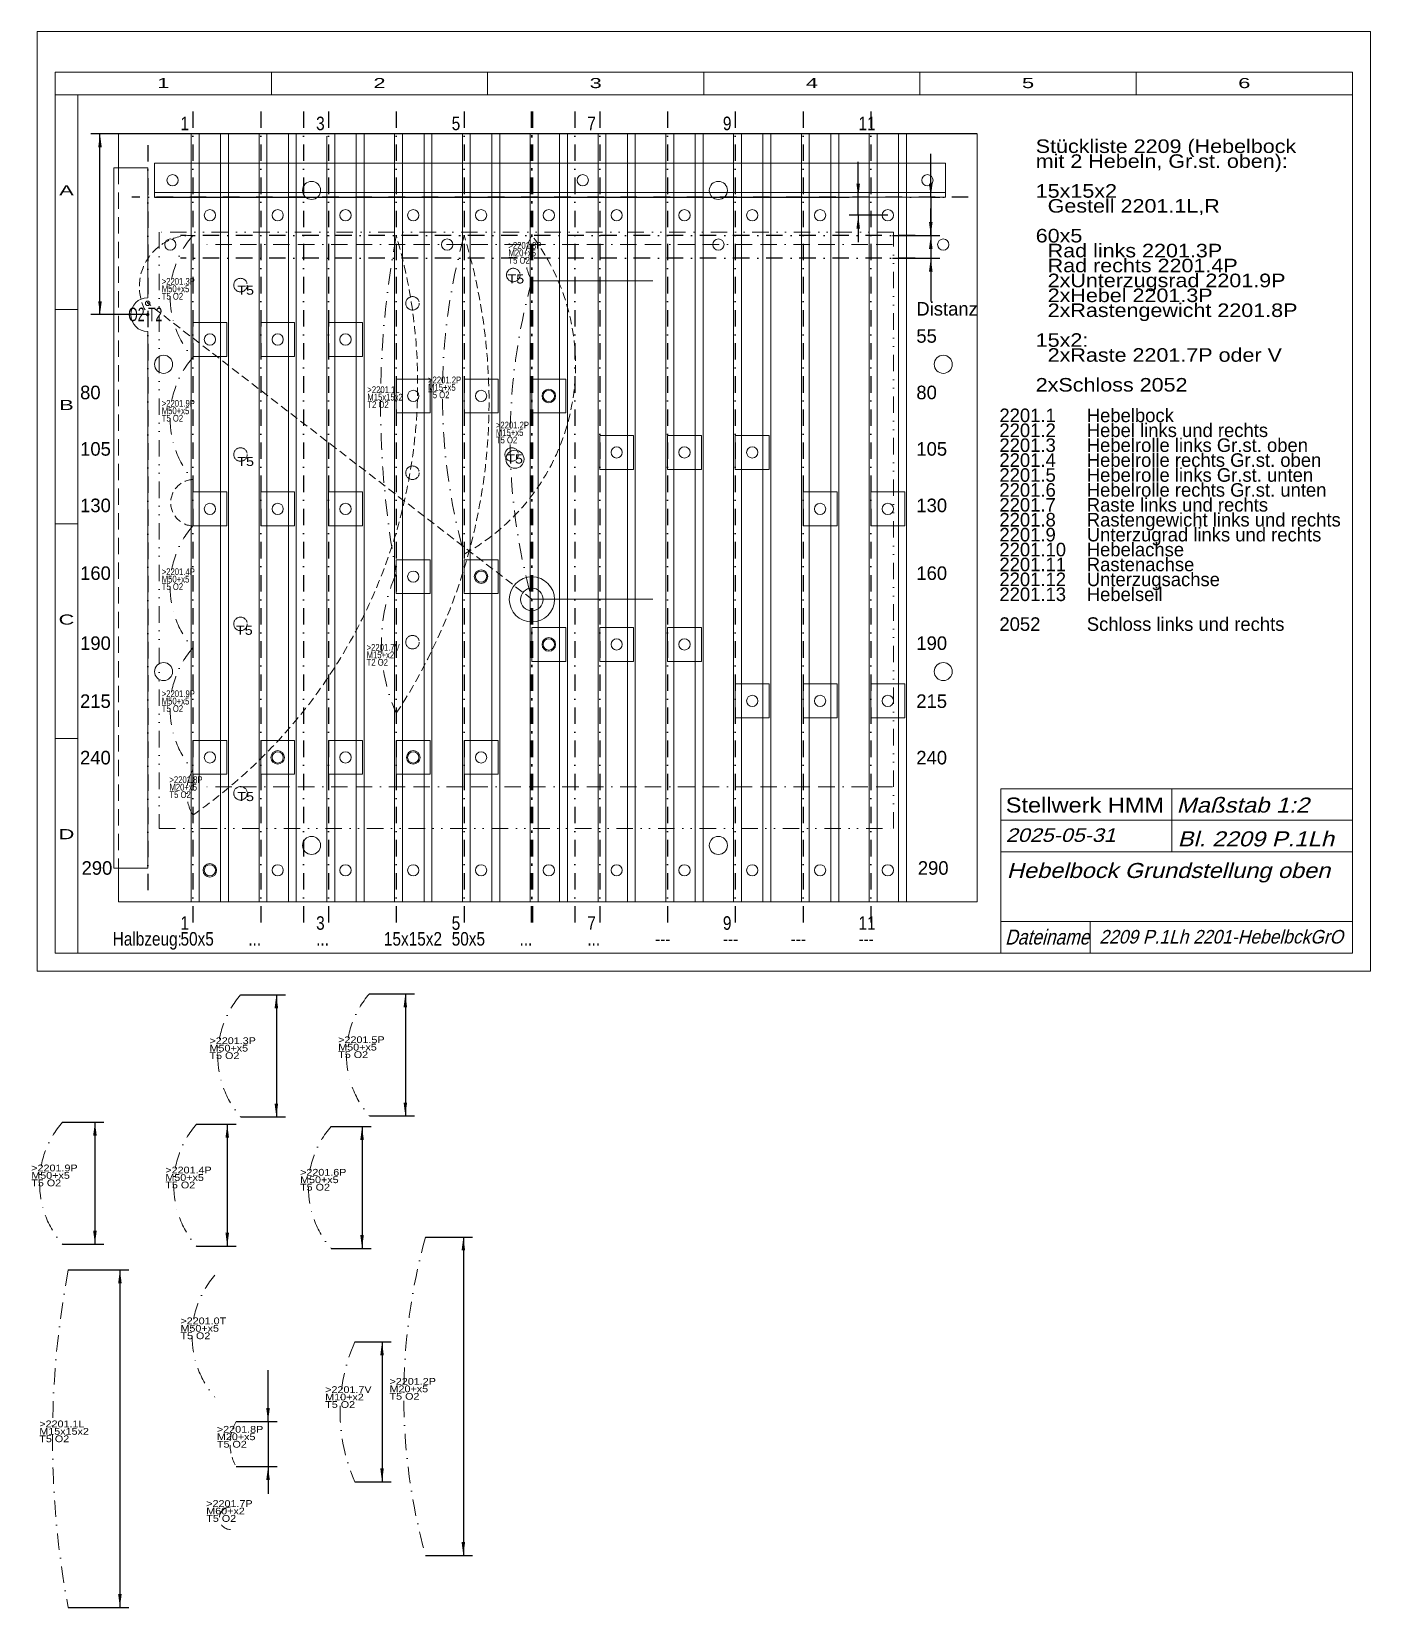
# Model space of a CAD drawing. Extents: x 0 to 592, y -280 to 418.
import ezdxf
from ezdxf.enums import TextEntityAlignment as Align

# ---------------------------------------------------------------- set-up
doc = ezdxf.new("R2010")
doc.units = 0
doc.header["$LTSCALE"] = 14.561408
for name, pattern in [('BORDER', [1.75, 0.5, -0.25, 0.5, -0.25, 0, -0.25]), ('DASHDOT', [1, 0.5, -0.25, 0, -0.25]), ('DASHED', [0.75, 0.5, -0.25]), ('DIVIDE', [1.25, 0.5, -0.25, 0, -0.25, 0, -0.25]), ('HIDDEN', [0.375, 0.25, -0.125]), ('PHANTOM', [2.5, 1.25, -0.25, 0.25, -0.25, 0.25, -0.25])]:
    doc.linetypes.add(name, pattern=pattern)
for name, color, linetype, lineweight in [('2201___ HEBELBOCK', 190, 'DASHDOT', 0), ('2209_1L', 30, 'CONTINUOUS', 13), ('2209___ HEBELBOCK GESAMT', 230, 'CONTINUOUS', 13), ('2913_1 AUFSPANNPLATTE', 7, 'CONTINUOUS', 18), ('2919__ FRÄSE - MITTENAUFSPANNUNG', 7, 'CONTINUOUS', 0), ('___ 8901_2P', 54, 'CONTINUOUS', 13), ('_TEMP', 7, 'CONTINUOUS', 50), ('BEMASSUNG', 7, 'CONTINUOUS', 25), ('BESCHRIFTUNG', 7, 'CONTINUOUS', 25), ('HILFSLINIEN', 3, 'CONTINUOUS', 0), ('MASSGRENZEN', 172, 'CONTINUOUS', 25), ('MASSLINIEN', 172, 'CONTINUOUS', 25), ('MASSTEXTE', 212, 'CONTINUOUS', 25), ('MITTELLINIEN', 5, 'DASHDOT', 25), ('STANDARD', 7, 'CONTINUOUS', 0)]:
    doc.layers.add(name, color=color, linetype=linetype, lineweight=lineweight)
doc.styles.add('Arial', font='arial.ttf')

# ---------------------------------------------------------------- blocks, each defined once
blk = doc.blocks.new('D364641280')
at = {"layer": 'MASSGRENZEN'}
for points in [[(365.33, 344.67), (364.55, 350.61), (366.11, 350.61)], [(365.33, 336.67), (366.11, 330.72), (364.55, 330.72)]]:
    blk.add_solid(points, dxfattribs=at)
at = {"layer": 'MASSLINIEN', "color": 172}
for p, q in [((365.33, 344.67), (365.33, 360.27)), ((53.95, 344.67), (361.33, 344.67)), ((365.33, 336.67), (365.33, 344.67)), ((378.45, 336.67), (361.33, 336.67)), ((365.33, 336.67), (365.33, 324.68))]:
    blk.add_line(p, q, dxfattribs=at)
blk = doc.blocks.new('D364641024')
at = {"layer": 'MASSGRENZEN'}
for points in [[(29.83, 372.67), (30.61, 366.72), (29.05, 366.72)], [(29.83, 292.67), (29.05, 298.61), (30.61, 298.61)]]:
    blk.add_solid(points, dxfattribs=at)
at = {"layer": 'MASSLINIEN', "color": 172}
for p, q in [((417.95, 372.67), (25.83, 372.67)), ((29.83, 292.67), (29.83, 372.67)), ((50.95, 292.67), (25.83, 292.67))]:
    blk.add_line(p, q, dxfattribs=at)
blk = doc.blocks.new('D364640512')
at = {"layer": 'MASSGRENZEN'}
for points in [[(397.44, 344.67), (396.66, 350.61), (398.23, 350.61)], [(397.44, 327.67), (398.23, 321.72), (396.66, 321.72)]]:
    blk.add_solid(points, dxfattribs=at)
at = {"layer": 'MASSLINIEN', "color": 172}
for p, q in [((397.44, 344.67), (397.44, 363.8)), ((397.44, 344.67), (397.44, 327.67)), ((397.44, 344.67), (401.44, 344.67)), ((380.5, 327.67), (401.44, 327.67)), ((397.44, 327.67), (397.44, 315.68))]:
    blk.add_line(p, q, dxfattribs=at)
blk = doc.blocks.new('D364647680')
at = {"layer": 'MASSGRENZEN'}
for points in [[(397.44, 327.67), (396.66, 333.61), (398.23, 333.61)], [(397.44, 317.67), (398.23, 311.72), (396.66, 311.72)]]:
    blk.add_solid(points, dxfattribs=at)
at = {"layer": 'MASSLINIEN', "color": 172}
for p, q in [((397.44, 327.67), (397.44, 339.65)), ((380.5, 327.67), (401.44, 327.67)), ((397.44, 327.67), (397.44, 317.67)), ((380.5, 317.67), (401.44, 317.67)), ((397.44, 317.67), (397.44, 298.53))]:
    blk.add_line(p, q, dxfattribs=at)
blk = doc.blocks.new('D364648704')
at = {"layer": 'MASSGRENZEN'}
for points in [[(107.87, -8.5), (108.65, -14.45), (107.08, -14.45)], [(107.87, -62.5), (107.08, -56.56), (108.65, -56.56)]]:
    blk.add_solid(points, dxfattribs=at)
at = {"layer": 'MASSLINIEN', "color": 172}
for p, q in [((92.08, -8.5), (111.87, -8.5)), ((107.87, -8.5), (107.87, -62.5)), ((92.08, -62.5), (111.87, -62.5))]:
    blk.add_line(p, q, dxfattribs=at)
blk = doc.blocks.new('D364635904')
at = {"layer": 'MASSGRENZEN'}
for points in [[(164.94, -8.06), (165.72, -14.01), (164.16, -14.01)], [(164.94, -62.06), (164.16, -56.12), (165.72, -56.12)]]:
    blk.add_solid(points, dxfattribs=at)
at = {"layer": 'MASSLINIEN', "color": 172}
for p, q in [((149.04, -8.06), (168.94, -8.06)), ((164.94, -8.06), (164.94, -62.06)), ((149.04, -62.06), (168.94, -62.06))]:
    blk.add_line(p, q, dxfattribs=at)
blk = doc.blocks.new('D364636160')
at = {"layer": 'MASSGRENZEN'}
for points in [[(27.59, -64.83), (28.38, -70.78), (26.81, -70.78)], [(27.59, -118.83), (26.81, -112.88), (28.38, -112.88)]]:
    blk.add_solid(points, dxfattribs=at)
at = {"layer": 'MASSLINIEN', "color": 172}
for p, q in [((13.22, -64.83), (31.59, -64.83)), ((27.59, -64.83), (27.59, -118.83)), ((13.22, -118.83), (31.59, -118.83))]:
    blk.add_line(p, q, dxfattribs=at)
blk = doc.blocks.new('D364636416')
at = {"layer": 'MASSGRENZEN'}
for points in [[(86.14, -65.76), (86.92, -71.71), (85.36, -71.71)], [(86.14, -119.76), (85.36, -113.81), (86.92, -113.81)]]:
    blk.add_solid(points, dxfattribs=at)
at = {"layer": 'MASSLINIEN', "color": 172}
for p, q in [((72.54, -65.76), (90.14, -65.76)), ((86.14, -65.76), (86.14, -119.76)), ((72.54, -119.76), (90.14, -119.76))]:
    blk.add_line(p, q, dxfattribs=at)
blk = doc.blocks.new('D364636672')
at = {"layer": 'MASSGRENZEN'}
for points in [[(145.79, -66.74), (146.58, -72.69), (145.01, -72.69)], [(145.79, -120.74), (145.01, -114.79), (146.58, -114.79)]]:
    blk.add_solid(points, dxfattribs=at)
at = {"layer": 'MASSLINIEN', "color": 172}
for p, q in [((132.16, -66.74), (149.79, -66.74)), ((145.79, -66.74), (145.79, -120.74)), ((132.16, -120.74), (149.79, -120.74))]:
    blk.add_line(p, q, dxfattribs=at)
blk = doc.blocks.new('D364636928')
at = {"layer": 'MASSGRENZEN'}
for points in [[(38.64, -130.17), (39.42, -136.12), (37.86, -136.12)], [(38.64, -279.67), (37.86, -273.72), (39.42, -273.72)]]:
    blk.add_solid(points, dxfattribs=at)
at = {"layer": 'MASSLINIEN', "color": 172}
for p, q in [((15.79, -130.17), (42.64, -130.17)), ((38.64, -130.17), (38.64, -279.67)), ((15.79, -279.67), (42.64, -279.67))]:
    blk.add_line(p, q, dxfattribs=at)
blk = doc.blocks.new('D364637184')
at = {"layer": 'MASSGRENZEN'}
for points in [[(104.18, -197.33), (103.4, -191.38), (104.97, -191.38)], [(104.18, -217.33), (104.97, -223.28), (103.4, -223.28)]]:
    blk.add_solid(points, dxfattribs=at)
at = {"layer": 'MASSLINIEN', "color": 172}
for p, q in [((104.18, -197.33), (104.18, -174.67)), ((90.13, -197.33), (108.18, -197.33)), ((104.18, -197.33), (104.18, -217.33)), ((90.13, -217.33), (108.18, -217.33)), ((104.18, -217.33), (104.18, -229.31))]:
    blk.add_line(p, q, dxfattribs=at)
blk = doc.blocks.new('D364637440')
at = {"layer": 'MASSGRENZEN'}
for points in [[(154.63, -162.06), (155.41, -168.01), (153.85, -168.01)], [(154.63, -224.06), (153.85, -218.11), (155.41, -218.11)]]:
    blk.add_solid(points, dxfattribs=at)
at = {"layer": 'MASSLINIEN', "color": 172}
for p, q in [((142.63, -162.06), (158.63, -162.06)), ((154.63, -162.06), (154.63, -224.06)), ((142.63, -224.06), (158.63, -224.06))]:
    blk.add_line(p, q, dxfattribs=at)
blk = doc.blocks.new('D364637696')
at = {"layer": 'MASSGRENZEN'}
for points in [[(190.61, -115.68), (191.39, -121.63), (189.83, -121.63)], [(190.61, -256.68), (189.83, -250.73), (191.39, -250.73)]]:
    blk.add_solid(points, dxfattribs=at)
at = {"layer": 'MASSLINIEN', "color": 172}
for p, q in [((173.9, -115.68), (194.61, -115.68)), ((190.61, -115.68), (190.61, -256.68)), ((173.9, -256.68), (194.61, -256.68))]:
    blk.add_line(p, q, dxfattribs=at)

msp = doc.modelspace()

# ---------------------------------------------------------------- linework, layer by layer
at = {"layer": '2201___ HEBELBOCK'}
for centre, radius, start, end in [((123.02, -35.5), 41.07, 138.89603, 221.10397), ((179.98, -35.06), 41.07, 138.89603, 221.10397), ((44.17, -91.83), 41.07, 138.89603, 221.10397), ((103.49, -92.76), 41.07, 138.89603, 221.10397), ((163.1, -93.74), 41.07, 138.89603, 221.10397), ((111.65, -159.52), 41.07, 138.89603, 221.10397), ((212.4, -193.06), 76.34, 156.04255, 203.95745)]:
    msp.add_arc(centre, radius, start, end, dxfattribs=at)
at = {"layer": '2201___ HEBELBOCK', "linetype": 'DASHDOT'}
for centre, radius, start, end in [((427.65, -186.18), 263.36, 164.47308, 195.52692), ((412.46, -204.92), 403.65, 169.32813, 190.67187)]:
    msp.add_arc(centre, radius, start, end, dxfattribs=at)
at = {"layer": '2201___ HEBELBOCK', "linetype": 'HIDDEN'}
msp.add_arc((107.05, -207.33), 19.66, 149.41815, 210.58185, dxfattribs=at)
at = {"layer": '2201___ HEBELBOCK', "linetype": 'DASHED'}
msp.add_arc((87.68, -240.18), 5, 91.13198, 268.86802, dxfattribs=at)
at = {"layer": '2209_1L', "linetype": 'HIDDEN'}
msp.add_line((220.95, 166.67), (50.95, 297.67), dxfattribs=at)
at = {"layer": '2209_1L', "linetype": 'PHANTOM'}
for centre, radius in [((92, 305.74), 3), ((212.71, 310.21), 3), ((168.1, 297.67), 3), ((50.95, 297.67), 1), ((50.95, 292.67), 0.5), ((92, 230.75), 3), ((212, 230.75), 3), ((168.1, 222.67), 3), ((92, 155.75), 3), ((168.1, 147.68), 3), ((92, 80.76), 3)]:
    msp.add_circle(centre, radius, dxfattribs=at)
at = {"layer": '2209_1L', "linetype": 'HIDDEN'}
for centre, radius, start, end in [((69.89, 305.06), 22.63, 87.31265, 213.19758), ((-62.65, 262.05), 233.02, 304.98122, 376.35494), ((-49.96, 253.96), 251.93, 326.84166, 377.01193), ((144.95, 270.14), 95.31, 298.8553, 397.12175), ((71.4, 209.39), 10.28, 92.51836, 267.48164)]:
    msp.add_arc(centre, radius, start, end, dxfattribs=at)
at = {"layer": '2209_1L', "linetype": 'DASHDOT'}
for centre, radius, start, end in [((101.89, 300.67), 41.07, 138.89603, 221.10397), ((557.62, 252.92), 403.65, 169.32813, 190.67187), ((444.7, 257.17), 263.36, 164.47308, 195.52692), ((237.87, 317.67), 19.66, 149.41815, 210.58185), ((474.54, 237.17), 263.21, 164.46368, 195.53632), ((101.89, 246.67), 41.07, 138.89603, 221.10397), ((101.89, 172.12), 41.07, 138.89603, 221.10397), ((230.71, 147.17), 76.34, 156.04255, 203.95745), ((101.89, 118.12), 41.07, 138.89603, 221.10397), ((87.87, 81.12), 19.66, 149.41815, 210.58185)]:
    msp.add_arc(centre, radius, start, end, dxfattribs=at)
at = {"layer": '2209___ HEBELBOCK GESAMT'}
for centre in [(228.45, 256.67), (198.45, 176.67), (228.45, 146.67), (108.45, 96.67), (168.45, 96.67), (78.45, 46.67)]:
    msp.add_circle(centre, 3, dxfattribs=at)
at = {"layer": '2913_1 AUFSPANNPLATTE', "color": 8}
for p, q in [((417.95, 372.67), (37.95, 372.67)), ((37.95, 372.67), (37.95, 357.67)), ((70.2, 372.67), (70.2, 32.67)), ((73.7, 372.67), (73.7, 32.67)), ((83.2, 372.67), (83.2, 32.67)), ((86.7, 372.67), (86.7, 32.67)), ((100.2, 372.67), (100.2, 32.67)), ((103.7, 372.67), (103.7, 32.67)), ((113.2, 372.67), (113.2, 32.67)), ((116.7, 372.67), (116.7, 32.67)), ((130.2, 371.67), (130.2, 32.67)), ((133.7, 372.67), (133.7, 32.67)), ((143.2, 372.67), (143.2, 32.67)), ((146.7, 372.67), (146.7, 32.67)), ((160.2, 372.67), (160.2, 32.67)), ((163.7, 372.67), (163.7, 32.67)), ((173.2, 372.67), (173.2, 32.67)), ((176.7, 372.67), (176.7, 32.67)), ((190.2, 372.67), (190.2, 32.67)), ((193.7, 372.67), (193.7, 32.67)), ((203.2, 372.67), (203.2, 32.67)), ((206.7, 372.67), (206.7, 32.67)), ((220.2, 372.67), (220.2, 32.67)), ((223.7, 372.67), (223.7, 32.67)), ((233.2, 372.67), (233.2, 32.67)), ((236.7, 372.67), (236.7, 32.67)), ((250.2, 372.67), (250.2, 32.67)), ((253.7, 372.67), (253.7, 32.67)), ((263.2, 372.67), (263.2, 32.67)), ((266.7, 372.67), (266.7, 32.67)), ((280.2, 372.67), (280.2, 32.67)), ((283.7, 372.67), (283.7, 32.67)), ((293.2, 372.67), (293.2, 32.67)), ((296.7, 372.67), (296.7, 32.67)), ((310.2, 372.67), (310.2, 32.67)), ((313.7, 372.67), (313.7, 32.67)), ((323.2, 372.67), (323.2, 32.67)), ((326.7, 372.67), (326.7, 32.67)), ((340.2, 372.67), (340.2, 32.67)), ((343.7, 372.67), (343.7, 32.67)), ((353.2, 372.67), (353.2, 32.67)), ((356.7, 372.67), (356.7, 32.67)), ((370.2, 372.67), (370.2, 32.67)), ((373.7, 372.67), (373.7, 32.67)), ((383.2, 372.67), (383.2, 32.67)), ((386.7, 372.67), (386.7, 32.67)), ((417.95, 32.67), (417.95, 372.67)), ((35.95, 357.67), (35.95, 47.67)), ((35.95, 357.67), (50.95, 357.67)), ((50.95, 357.67), (50.95, 300.17)), ((403.95, 359.67), (53.95, 359.67)), ((53.95, 344.67), (53.95, 359.67)), ((403.95, 344.67), (403.95, 359.67)), ((403.95, 346.67), (53.95, 346.67)), ((403.95, 344.67), (53.95, 344.67)), ((50.95, 285.17), (50.95, 47.67)), ((35.95, 47.67), (50.95, 47.67)), ((37.95, 47.67), (37.95, 32.67)), ((37.95, 32.67), (417.95, 32.67))]:
    msp.add_line(p, q, dxfattribs=at)
at = {"layer": '2913_1 AUFSPANNPLATTE', "color": 8, "linetype": 'DASHED'}
msp.add_line((37.95, 357.67), (37.95, 47.67), dxfattribs=at)
at = {"layer": '2913_1 AUFSPANNPLATTE', "color": 8, "linetype": 'BORDER'}
for p, q in [((380.5, 323.67), (75.5, 323.67)), ((380.5, 83.67), (75.5, 83.67))]:
    msp.add_line(p, q, dxfattribs=at)
at = {"layer": '2913_1 AUFSPANNPLATTE', "color": 8}
for centre, radius in [((61.95, 352.17), 2.5), ((123.45, 347.67), 4), ((243.45, 352.17), 2.5), ((303.45, 347.67), 4), ((395.95, 352.17), 2.5), ((78.45, 336.67), 2.5), ((78.45, 336.67), 2.5), ((108.45, 336.67), 2.5), ((108.45, 336.67), 2.5), ((138.45, 336.67), 2.5), ((138.45, 336.67), 2.5), ((168.45, 336.67), 2.5), ((168.45, 336.67), 2.5), ((198.45, 336.67), 2.5), ((198.45, 336.67), 2.5), ((228.45, 336.67), 2.5), ((228.45, 336.67), 2.5), ((258.45, 336.67), 2.5), ((258.45, 336.67), 2.5), ((288.45, 336.67), 2.5), ((288.45, 336.67), 2.5), ((318.45, 336.67), 2.5), ((318.45, 336.67), 2.5), ((348.45, 336.67), 2.5), ((348.45, 336.67), 2.5), ((378.45, 336.67), 2.5), ((378.45, 336.67), 2.5), ((60.95, 323.67), 2.5), ((183.45, 323.67), 2.5), ((303.45, 323.67), 2.5), ((402.95, 323.67), 2.5), ((78.45, 281.67), 2.5), ((78.45, 281.67), 2.5), ((108.45, 281.67), 2.5), ((108.45, 281.67), 2.5), ((138.45, 281.67), 2.5), ((138.45, 281.67), 2.5), ((57.97, 270.67), 4), ((402.95, 270.67), 4), ((168.45, 256.67), 2.5), ((168.45, 256.67), 2.5), ((198.45, 256.67), 2.5), ((198.45, 256.67), 2.5), ((228.45, 256.67), 2.5), ((228.45, 256.67), 2.5), ((213.45, 228.67), 4), ((258.45, 231.67), 2.5), ((258.45, 231.67), 2.5), ((288.45, 231.67), 2.5), ((288.45, 231.67), 2.5), ((318.45, 231.67), 2.5), ((318.45, 231.67), 2.5), ((78.45, 206.67), 2.5), ((78.45, 206.67), 2.5), ((108.45, 206.67), 2.5), ((108.45, 206.67), 2.5), ((138.45, 206.67), 2.5), ((138.45, 206.67), 2.5), ((348.45, 206.67), 2.5), ((348.45, 206.67), 2.5), ((378.45, 206.67), 2.5), ((378.45, 206.67), 2.5), ((168.45, 176.67), 2.5), ((168.45, 176.67), 2.5), ((198.45, 176.67), 2.5), ((198.45, 176.67), 2.5), ((228.45, 146.67), 2.5), ((228.45, 146.67), 2.5), ((258.45, 146.67), 2.5), ((258.45, 146.67), 2.5), ((288.45, 146.67), 2.5), ((288.45, 146.67), 2.5), ((57.97, 134.67), 4), ((402.95, 134.67), 4), ((318.45, 121.67), 2.5), ((318.45, 121.67), 2.5), ((348.45, 121.67), 2.5), ((348.45, 121.67), 2.5), ((378.45, 121.67), 2.5), ((378.45, 121.67), 2.5), ((78.45, 96.67), 2.5), ((78.45, 96.67), 2.5), ((108.45, 96.67), 2.5), ((108.45, 96.67), 2.5), ((138.45, 96.67), 2.5), ((138.45, 96.67), 2.5), ((168.45, 96.67), 2.5), ((168.45, 96.67), 2.5), ((198.45, 96.67), 2.5), ((198.45, 96.67), 2.5), ((123.45, 57.67), 4), ((303.45, 57.67), 4), ((78.45, 46.67), 2.5), ((78.45, 46.67), 2.5), ((108.45, 46.67), 2.5), ((108.45, 46.67), 2.5), ((138.45, 46.67), 2.5), ((138.45, 46.67), 2.5), ((168.45, 46.67), 2.5), ((168.45, 46.67), 2.5), ((198.45, 46.67), 2.5), ((198.45, 46.67), 2.5), ((228.45, 46.67), 2.5), ((228.45, 46.67), 2.5), ((258.45, 46.67), 2.5), ((258.45, 46.67), 2.5), ((288.45, 46.67), 2.5), ((288.45, 46.67), 2.5), ((318.45, 46.67), 2.5), ((318.45, 46.67), 2.5), ((348.45, 46.67), 2.5), ((348.45, 46.67), 2.5), ((378.45, 46.67), 2.5), ((378.45, 46.67), 2.5)]:
    msp.add_circle(centre, radius, dxfattribs=at)
msp.add_arc((50.95, 292.67), 7.5, 90, 270, dxfattribs=at)
at = {"layer": '2919__ FRÄSE - MITTENAUFSPANNUNG', "color": 252}
for p, q in [((70.95, 289.17), (85.95, 289.17)), ((70.95, 274.17), (70.95, 289.17)), ((85.95, 289.17), (85.95, 274.17)), ((100.95, 274.17), (100.95, 289.17)), ((100.95, 289.17), (115.95, 289.17)), ((115.95, 289.17), (115.95, 274.17)), ((130.95, 274.17), (130.95, 289.17)), ((130.95, 289.17), (145.95, 289.17)), ((145.95, 289.17), (145.95, 274.17)), ((85.95, 274.17), (70.95, 274.17)), ((115.95, 274.17), (100.95, 274.17)), ((145.95, 274.17), (130.95, 274.17)), ((160.95, 249.17), (160.95, 264.17)), ((160.95, 264.17), (175.95, 264.17)), ((175.95, 264.17), (175.95, 249.17)), ((190.95, 249.17), (190.95, 264.17)), ((190.95, 264.17), (205.95, 264.17)), ((205.95, 264.17), (205.95, 249.17)), ((220.95, 264.17), (235.95, 264.17)), ((220.95, 249.17), (220.95, 264.17)), ((235.95, 264.17), (235.95, 249.17)), ((175.95, 249.17), (160.95, 249.17)), ((205.95, 249.17), (190.95, 249.17)), ((235.95, 249.17), (220.95, 249.17)), ((250.95, 224.17), (250.95, 239.17)), ((250.95, 239.17), (265.95, 239.17)), ((265.95, 239.17), (265.95, 224.17)), ((280.95, 224.17), (280.95, 239.17)), ((280.95, 239.17), (295.95, 239.17)), ((295.95, 239.17), (295.95, 224.17)), ((310.95, 239.17), (325.95, 239.17)), ((310.95, 224.17), (310.95, 239.17)), ((325.95, 239.17), (325.95, 224.17)), ((265.95, 224.17), (250.95, 224.17)), ((295.95, 224.17), (280.95, 224.17)), ((325.95, 224.17), (310.95, 224.17)), ((70.95, 199.17), (70.95, 214.17)), ((70.95, 214.17), (85.95, 214.17)), ((85.95, 214.17), (85.95, 199.17)), ((100.95, 199.17), (100.95, 214.17)), ((100.95, 214.17), (115.95, 214.17)), ((115.95, 214.17), (115.95, 199.17)), ((130.95, 214.17), (145.95, 214.17)), ((130.95, 199.17), (130.95, 214.17)), ((145.95, 214.17), (145.95, 199.17)), ((340.95, 199.17), (340.95, 214.17)), ((340.95, 214.17), (355.95, 214.17)), ((355.95, 214.17), (355.95, 199.17)), ((370.95, 199.17), (370.95, 214.17)), ((370.95, 214.17), (385.95, 214.17)), ((385.95, 214.17), (385.95, 199.17)), ((85.95, 199.17), (70.95, 199.17)), ((115.95, 199.17), (100.95, 199.17)), ((145.95, 199.17), (130.95, 199.17)), ((355.95, 199.17), (340.95, 199.17)), ((385.95, 199.17), (370.95, 199.17)), ((160.95, 169.17), (160.95, 184.17)), ((160.95, 184.17), (175.95, 184.17)), ((175.95, 184.17), (175.95, 169.17)), ((190.95, 169.17), (190.95, 184.17)), ((190.95, 184.17), (205.95, 184.17)), ((205.95, 184.17), (205.95, 169.17)), ((175.95, 169.17), (160.95, 169.17)), ((205.95, 169.17), (190.95, 169.17)), ((220.95, 139.17), (220.95, 154.17)), ((220.95, 154.17), (235.95, 154.17)), ((235.95, 154.17), (235.95, 139.17)), ((250.95, 139.17), (250.95, 154.17)), ((250.95, 154.17), (265.95, 154.17)), ((265.95, 154.17), (265.95, 139.17)), ((280.95, 154.17), (295.95, 154.17)), ((280.95, 139.17), (280.95, 154.17)), ((295.95, 154.17), (295.95, 139.17)), ((235.95, 139.17), (220.95, 139.17)), ((265.95, 139.17), (250.95, 139.17)), ((295.95, 139.17), (280.95, 139.17)), ((310.95, 114.17), (310.95, 129.17)), ((310.95, 129.17), (325.95, 129.17)), ((325.95, 129.17), (325.95, 114.17)), ((340.95, 114.17), (340.95, 129.17)), ((340.95, 129.17), (355.95, 129.17)), ((355.95, 129.17), (355.95, 114.17)), ((370.95, 129.17), (385.95, 129.17)), ((370.95, 114.17), (370.95, 129.17)), ((385.95, 129.17), (385.95, 114.17)), ((325.95, 114.17), (310.95, 114.17)), ((355.95, 114.17), (340.95, 114.17)), ((385.95, 114.17), (370.95, 114.17)), ((70.95, 89.17), (70.95, 104.17)), ((70.95, 104.17), (85.95, 104.17)), ((85.95, 104.17), (85.95, 89.17)), ((100.95, 89.17), (100.95, 104.17)), ((100.95, 104.17), (115.95, 104.17)), ((115.95, 104.17), (115.95, 89.17)), ((130.95, 104.17), (145.95, 104.17)), ((130.95, 89.17), (130.95, 104.17)), ((145.95, 104.17), (145.95, 89.17)), ((160.95, 89.17), (160.95, 104.17)), ((160.95, 104.17), (175.95, 104.17)), ((175.95, 104.17), (175.95, 89.17)), ((190.95, 89.17), (190.95, 104.17)), ((190.95, 104.17), (205.95, 104.17)), ((205.95, 104.17), (205.95, 89.17)), ((85.95, 89.17), (70.95, 89.17)), ((115.95, 89.17), (100.95, 89.17)), ((145.95, 89.17), (130.95, 89.17)), ((175.95, 89.17), (160.95, 89.17)), ((205.95, 89.17), (190.95, 89.17))]:
    msp.add_line(p, q, dxfattribs=at)
at = {"layer": '___ 8901_2P', "linetype": 'DIVIDE', "lineweight": 20}
for p, q in [((380.95, 329.17), (55.95, 329.17)), ((55.95, 329.17), (55.95, 65.17)), ((380.95, 65.17), (380.95, 329.17)), ((55.95, 65.17), (380.95, 65.17))]:
    msp.add_line(p, q, dxfattribs=at)
at = {"layer": '_TEMP', "lineweight": 0}
for p, q in [((428.44, 82.8), (583.83, 82.8)), ((428.44, 82.8), (428.44, 10)), ((504.04, 82.8), (504.04, 54.8)), ((428.44, 68.8), (583.83, 68.8)), ((428.44, 54.8), (583.83, 54.8)), ((428.44, 24), (583.83, 24)), ((468.04, 24), (468.04, 10))]:
    msp.add_line(p, q, dxfattribs=at)
at = {"layer": 'HILFSLINIEN'}
for p, q in [((220.95, 307.67), (274.4, 307.67)), ((220.95, 166.67), (274.4, 166.67))]:
    msp.add_line(p, q, dxfattribs=at)
for radius in [10, 5]:
    msp.add_circle((220.95, 166.6), radius, dxfattribs=at)
at = {"layer": 'MITTELLINIEN'}
for p, q in [((70.95, 382.66), (70.95, 22.66)), ((100.95, 382.66), (100.95, 22.66)), ((130.95, 382.66), (130.95, 22.66)), ((160.95, 382.66), (160.95, 22.66)), ((190.95, 382.66), (190.95, 22.66)), ((250.95, 382.66), (250.95, 22.66)), ((280.95, 382.66), (280.95, 22.66)), ((310.95, 382.66), (310.95, 22.66)), ((340.95, 382.66), (340.95, 22.66)), ((370.95, 382.66), (370.95, 22.66)), ((50.95, 367.67), (50.95, 37.67)), ((414.04, 344.67), (43.89, 344.67)), ((390.5, 327.67), (65.5, 327.67)), ((390.5, 327.67), (65.5, 327.67)), ((390.5, 317.67), (65.5, 317.67)), ((390.5, 317.67), (65.5, 317.67))]:
    msp.add_line(p, q, dxfattribs=at)
at = {"layer": 'MITTELLINIEN', "color": 214}
for p, q in [((119.95, 382.66), (119.95, 22.66)), ((239.95, 382.66), (239.95, 22.66))]:
    msp.add_line(p, q, dxfattribs=at)
at = {"layer": 'MITTELLINIEN', "color": 154, "lineweight": 50}
msp.add_line((220.95, 382.66), (220.95, 22.66), dxfattribs=at)
at = {"layer": 'STANDARD'}
for p, q in [((592, 418), (2, 418)), ((2, 418), (2, 2)), ((592, 2), (592, 418)), ((584, 400), (10, 400)), ((10, 400), (10, 390)), ((105.67, 400), (105.67, 390)), ((201.33, 400), (201.33, 390)), ((297, 400), (297, 390)), ((392.67, 400), (392.67, 390)), ((488.33, 400), (488.33, 390)), ((584, 400), (584, 390)), ((10, 390), (10, 10)), ((20, 390), (10, 390)), ((20, 390), (20, 10)), ((584, 390), (20, 390)), ((584, 10), (584, 390)), ((10, 295), (20, 295)), ((10, 200), (20, 200)), ((10, 105), (20, 105)), ((10, 10), (20, 10)), ((20, 10), (584, 10)), ((2, 2), (592, 2))]:
    msp.add_line(p, q, dxfattribs=at)

# ---------------------------------------------------------------- block references
at = {"layer": 'BEMASSUNG'}
for name in ['D364641024', 'D364640512', 'D364641280', 'D364647680', 'D364648704', 'D364635904', 'D364636160', 'D364636416', 'D364636672', 'D364637696', 'D364636928', 'D364637440', 'D364637184']:
    msp.add_blockref(name, (0, 0), dxfattribs=at)

# ---------------------------------------------------------------- texts
at = {"layer": '2201___ HEBELBOCK', "linetype": 'DASHDOT', "char_height": 3, "attachment_point": 7, "line_spacing_factor": 0.66, "style": 'Arial'}
for s, insert in [('\\W1.135110;>2201.3P\\PM50+x5 \\PT5 O2', (78.29, -36.91)), ('\\W1.135110;>2201.5P\\PM50+x5 \\PT5 O2', (135.25, -36.47)), ('\\W1.135110;>2201.9P\\PM50+x5 \\PT5 O2', (-0.57, -93.23)), ('\\W1.135110;>2201.4P\\PM50+x5 \\PT5 O2', (58.75, -94.17)), ('\\W1.135110;>2201.6P\\PM50+x5 \\PT5 O2', (118.37, -95.15)), ('\\W1.135136;>2201.0T\\PM50+x5 \\PT5 O2', (65.43, -160.93)), ('\\W1.135110;>2201.2P\\PM20+x5\\PT5 O2', (157.96, -187.73)), ('\\W1.135110;>2201.7V\\PM10+x2 \\PT5 O2', (129.49, -191.36)), ('\\W1.135145;>2201.1L\\PM15x15x2 \\PT5 O2', (2.98, -206.54)), ('\\W1.135110;>2201.8P\\PM20+x5 \\PT5 O2', (81.57, -208.94)), ('\\W1.135110;>2201.7P\\PM60+x2\\PT5 O2', (76.86, -241.8))]:
    msp.add_mtext(s, dxfattribs=dict(at, insert=insert))
at = {"layer": '2209_1L', "linetype": 'PHANTOM', "style": 'Arial'}
for s, height, width, p in [('T5', 4, 1.13511, (210.13, 306.46)), ('T5', 4, 1.13511, (90.57, 301.48)), ('O2 T2', 6, 0.648579, (42.31, 289.77)), ('T5', 4, 1.13511, (209.58, 226.76)), ('T5', 4, 1.13511, (90.57, 225.65)), ('T5', 4, 1.13511, (90.02, 150.93)), ('T5', 4, 1.13511, (90.57, 77.31))]:
    msp.add_text(s, height=height, dxfattribs=dict(at, width=width)).set_placement(p)
at = {"layer": '2209_1L', "linetype": 'DASHDOT', "char_height": 3, "attachment_point": 7, "line_spacing_factor": 0.66, "style": 'Arial'}
for s, insert in [('\\W0.810845;>2201.8P\\PM20+x5 \\PT5 O2', (210.56, 315.17)), ('\\W0.810845;>2201.3P\\PM50+x5 \\PT5 O2', (57.16, 299.26)), ('\\W0.810845;>2201.2P\\PM15+x5\\PT5 O2', (175.01, 255.62)), ('\\W0.810845;>2201.1L\\PM15x15x2 \\PT2 O2', (148.14, 251.3)), ('\\W0.810845;>2201.9P\\PM50+x5 \\PT5 O2', (57.16, 245.26)), ('\\W0.810845;>2201.2P\\PM15+x5\\PT5 O2', (205.01, 235.62)), ('\\W0.810845;>2201.4P\\PM50+x5 \\PT5 O2', (57.16, 170.72)), ('\\W0.810845;>2201.7V\\PM15+x2 \\PT2 O2', (147.81, 137.2)), ('\\W0.810845;>2201.9P\\PM50+x5 \\PT5 O2', (57.16, 116.72)), ('\\W0.810845;>2201.8P\\PM20+x5 \\PT5 O2', (60.56, 78.63))]:
    msp.add_mtext(s, dxfattribs=dict(at, insert=insert))
at = {"layer": 'BESCHRIFTUNG', "style": 'Arial'}
for s, width, p in [('1', 0.810869, (65.46, 374.32)), ('3', 0.810869, (125.46, 374.32)), ('5', 0.810869, (185.46, 374.32)), ('7', 0.810869, (245.46, 374.32)), ('9', 0.810869, (305.46, 374.32)), ('11', 0.810869, (365.46, 374.32)), ('Distanz', 0.972766, (391.06, 292.25)), ('55', 0.972828, (391.06, 280.22)), ('80', 0.972828, (21.03, 255.22)), ('80', 0.972828, (391.06, 255.22)), ('105', 0.972828, (21.03, 230.22)), ('105', 0.972828, (391.06, 230.22)), ('130', 0.972828, (21.03, 205.22)), ('130', 0.972828, (391.06, 205.22)), ('160', 0.972828, (21.03, 175.22)), ('160', 0.972828, (391.06, 175.22)), ('190', 0.972828, (21.03, 144.23)), ('190', 0.972828, (391.06, 144.23)), ('215', 0.972828, (21, 118.56)), ('215', 0.972828, (391.03, 118.56)), ('240', 0.972828, (21, 93.55)), ('240', 0.972828, (391.03, 93.55)), ('290', 0.972828, (21.68, 44.71)), ('290', 0.972828, (391.71, 44.71)), ('1', 0.810869, (65.46, 20.34)), ('3', 0.810869, (125.46, 20.34)), ('5', 0.810869, (185.46, 20.34)), ('7', 0.810869, (245.46, 20.34)), ('9', 0.810869, (305.46, 20.34)), ('11', 0.810869, (365.46, 20.34)), ('Halbzeug:', 0.810868, (35.46, 13.34)), ('50x5', 0.810868, (65.46, 13.34)), ('...', 0.810866, (95.46, 13.34)), ('...', 0.810866, (125.46, 13.34)), ('15x15x2', 0.810868, (155.46, 13.34)), ('50x5', 0.810868, (185.46, 13.34)), ('...', 0.810866, (215.46, 13.34)), ('...', 0.810866, (245.46, 13.34)), ('---', 0.810862, (275.46, 13.34)), ('---', 0.810862, (305.46, 13.34)), ('---', 0.810862, (335.46, 13.34)), ('---', 0.810862, (365.46, 13.34))]:
    msp.add_text(s, height=6, dxfattribs=dict(at, width=width)).set_placement(p)
at = {"layer": 'BESCHRIFTUNG', "style": 'Arial', "width": 1.121619}
msp.add_text('Stellwerk HMM', height=6.65, dxfattribs=at).set_placement((430.63, 78.88), align=Align.TOP_LEFT)
at = {"layer": 'BESCHRIFTUNG', "style": 'Arial', "oblique": 15}
for s, height, width, p in [('Maßstab 1:2', 6.65, 1.134934, (506.23, 78.88)), ('2025-05-31', 6, 1.135137, (430.63, 65.25)), ('Bl. 2209 P.1Lh', 6.65, 1.13492, (506.67, 63.92)), ('Hebelbock Grundstellung oben', 6.65, 1.121621, (431.07, 49.92)), ('Dateiname', 6.65, 0.829024, (430.3, 20.45)), ('2209 P.1Lh 2201-HebelbckGrO', 6, 0.918854, (471.99, 20.26))]:
    msp.add_text(s, height=height, dxfattribs=dict(at, width=width)).set_placement(p, align=Align.TOP_LEFT)
at = {"layer": 'BESCHRIFTUNG', "char_height": 6, "line_spacing_factor": 0.66, "style": 'Arial'}
for s, insert, attachment_point in [('\\W1.135060;Stückliste 2209 (Hebelbock \\Pmit 2 Hebeln, Gr.st. oben):\\P\\P15x15x2\\P  Gestell 2201.1L,R\\P\\P60x5\\P  Rad links 2201.3P\\P  Rad rechts 2201.4P\\P  2xUnterzugsrad 2201.9P\\P  2xHebel 2201.3P\\P  2xRastengewicht 2201.8P\\P\\P15x2:\\P  2xRaste 2201.7P oder V\\P\\P2xSchloss 2052\\P', (443.88, 370.23), 1), ('\\W0.972808;2201.1\\P2201.2\\P2201.3\\P2201.4\\P2201.5\\P2201.6\\P2201.7\\P2201.8\\P2201.9\\P2201.10\\P2201.11\\P2201.12\\P2201.13\\P\\P2052', (427.82, 152.58), 7), ('\\W0.972797;Hebelbock\\PHebel links und rechts\\PHebelrolle links Gr.st. oben\\PHebelrolle rechts Gr.st. oben\\PHebelrolle links Gr.st. unten\\PHebelrolle rechts Gr.st. unten\\PRaste links und rechts\\PRastengewicht links und rechts\\PUnterzugrad links und rechts\\PHebelachse\\PRastenachse\\PUnterzugsachse\\PHebelseil\\P\\PSchloss links und rechts', (466.48, 152.58), 7)]:
    msp.add_mtext(s, dxfattribs=dict(at, insert=insert, attachment_point=attachment_point))
at = {"layer": 'STANDARD', "style": 'Arial'}
for s, width, p in [('1', 1.547923, (57.83, 392.95)), ('2', 1.547922, (153.5, 392.95)), ('3', 1.547923, (249.17, 392.95)), ('4', 1.547923, (344.83, 392.95)), ('5', 1.547922, (440.5, 392.95)), ('6', 1.547923, (536.17, 392.95)), ('A', 1.547987, (15, 345.45)), ('B', 1.547987, (15, 250.45)), ('C', 1.548103, (15, 155.45)), ('D', 1.548104, (15, 60.45))]:
    msp.add_text(s, height=4.46, dxfattribs=dict(at, width=width)).set_placement(p, align=Align.CENTER)

doc.saveas('drawing.dxf')
